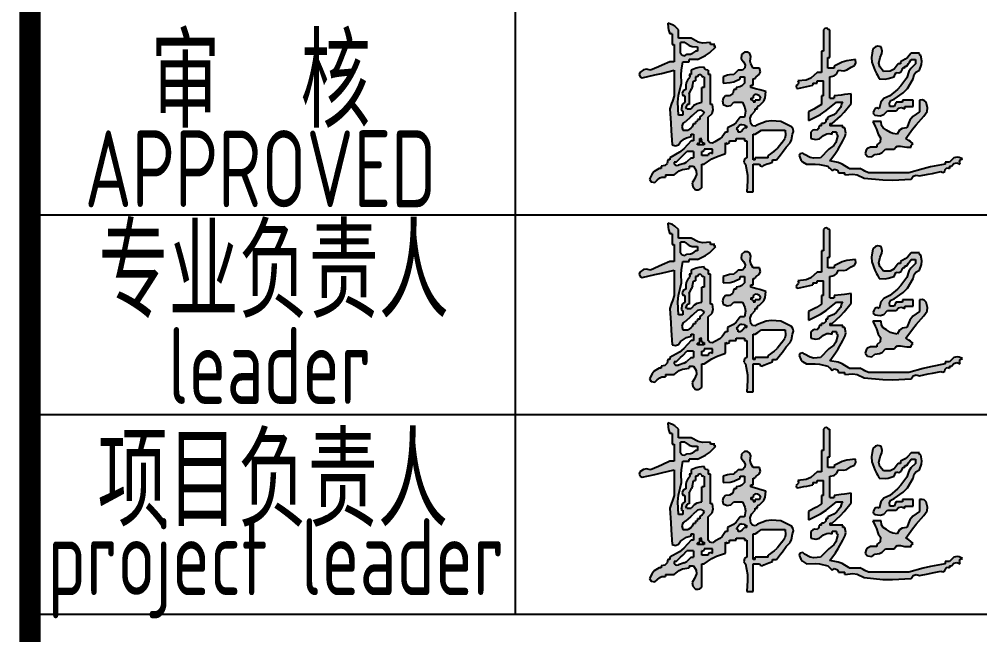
# Model space of a CAD drawing. Extents: x 5396719 to 5510122, y -514120 to -238224.
# Drawn here: x 5464449 to 5467574, y -466633 to -464630 of the extents above; entities that cross this region are included whole.
import ezdxf
from ezdxf.enums import TextEntityAlignment as Align

# ---------------------------------------------------------------- set-up
doc = ezdxf.new("R2010")
doc.units = 0
doc.header["$LTSCALE"] = 1000
doc.header["$MEASUREMENT"] = 0
doc.layers.get('0').update_dxf_attribs({"linetype": 'CONTINUOUS'})
doc.styles.add('AHD', font='sceie.shx', dxfattribs={"width": 0.7, "bigfont": 'sceic.shx'})

# ---------------------------------------------------------------- blocks, each defined once
blk = doc.blocks.new('韩超')
h = blk.add_hatch(color=256)
h.dxf.hatch_style = 1
h.paths.add_polyline_path([(0.787849, 0.514197), (0.777955, 0.527898), (0.77346, 0.562754), (0.78123, 0.586063), (0.805739, 0.61125), (0.805739, 0.625142), (0.819631, 0.625142), (0.818004, 0.635027), (0.823773, 0.643681), (0.833523, 0.64598), (0.860867, 0.674873), (0.870953, 0.696725), (0.875199, 0.736279), (0.836353, 0.74757), (0.816903, 0.753127), (0.777955, 0.764063), (0.777955, 0.777955), (0.791847, 0.777955), (0.791847, 0.819631), (0.801775, 0.820971), (0.80763, 0.824875), (0.812685, 0.833523), (0.832189, 0.847055), (0.839321, 0.866071), (0.833523, 0.889091), (0.791847, 0.889091), (0.776856, 0.916298), (0.7735, 0.934755), (0.777955, 0.965498), (0.770329, 0.984025), (0.756314, 0.993368), (0.736279, 0.993282), (0.716867, 0.977277), (0.713907, 0.950644), (0.729333, 0.930768), (0.740061, 0.911103), (0.737625, 0.891618), (0.722387, 0.875199), (0.694603, 0.875199), (0.683489, 0.864086), (0.677932, 0.858529), (0.666819, 0.847415), (0.638572, 0.845181), (0.624291, 0.842325), (0.597358, 0.833523), (0.597358, 0.791847), (0.643081, 0.794876), (0.666726, 0.800787), (0.708495, 0.819631), (0.708495, 0.833523), (0.736279, 0.833523), (0.736279, 0.791847), (0.718733, 0.774249), (0.705317, 0.767541), (0.680711, 0.764063), (0.680711, 0.750171), (0.666819, 0.750171), (0.658732, 0.72359), (0.639033, 0.708815), (0.61125, 0.708495), (0.596777, 0.690733), (0.592946, 0.675409), (0.597358, 0.652926), (0.623512, 0.642026), (0.64687, 0.646697), (0.666819, 0.666819), (0.722387, 0.666819), (0.738834, 0.631134), (0.742077, 0.608437), (0.736279, 0.569574), (0.708495, 0.569574), (0.682162, 0.535076), (0.663824, 0.519794), (0.625142, 0.500114), (0.625142, 0.47233), (0.61125, 0.47233), (0.589715, 0.441777), (0.574435, 0.428025), (0.54179, 0.409816), (0.527664, 0.400538), (0.510468, 0.403404), (0.500114, 0.416762), (0.500114, 0.569574), (0.524623, 0.594762), (0.532393, 0.618071), (0.527898, 0.652926), (0.514006, 0.652926), (0.514006, 0.847415), (0.500114, 0.847415), (0.500114, 0.875199), (0.486416, 0.877514), (0.478388, 0.883536), (0.47233, 0.896037), (0.438162, 0.892345), (0.420863, 0.888021), (0.388977, 0.875199), (0.388977, 0.847415), (0.375085, 0.847415), (0.379444, 0.836821), (0.376971, 0.826928), (0.368139, 0.819631), (0.356965, 0.793593), (0.353947, 0.778504), (0.354247, 0.750171), (0.337644, 0.741703), (0.330222, 0.726858), (0.333409, 0.708495), (0.347301, 0.708495), (0.347301, 0.666819), (0.332737, 0.655189), (0.327028, 0.643772), (0.326463, 0.625142), (0.32344, 0.619715), (0.327253, 0.612088), (0.333409, 0.61125), (0.333409, 0.583466), (0.305625, 0.583466), (0.302565, 0.667178), (0.306887, 0.710398), (0.326463, 0.791847), (0.3234, 0.8474), (0.32482, 0.875797), (0.333409, 0.930768), (0.375085, 0.930768), (0.375085, 0.94466), (0.430654, 0.94466), (0.482374, 0.970498), (0.50707, 0.987931), (0.548736, 1.028012), (0.542559, 1.028676), (0.538615, 1.036564), (0.54179, 1.041904), (0.514006, 1.041904), (0.514006, 1.055796), (0.462884, 1.052445), (0.433869, 1.058893), (0.388977, 1.08358), (0.305625, 1.08358), (0.305625, 1.139148), (0.281985, 1.161307), (0.266841, 1.170393), (0.236165, 1.180825), (0.238399, 1.152578), (0.241255, 1.138297), (0.250057, 1.111364), (0.263949, 1.111364), (0.263949, 1.041904), (0.277841, 1.041904), (0.277841, 0.930768), (0.250057, 0.930768), (0.200194, 0.90821), (0.175186, 0.897095), (0.125028, 0.875199), (0.097454, 0.881715), (0.078516, 0.877928), (0.055568, 0.861307), (0.050109, 0.847376), (0.0559, 0.8329), (0.06946, 0.826577), (0.152955, 0.845407), (0.194635, 0.855133), (0.277841, 0.875199), (0.277841, 0.708495), (0.266727, 0.675154), (0.261171, 0.658483), (0.250057, 0.625142), (0.255939, 0.530696), (0.258718, 0.483462), (0.263949, 0.388977), (0.286969, 0.38318), (0.305985, 0.390311), (0.319517, 0.409816), (0.344599, 0.428141), (0.359268, 0.435475), (0.388977, 0.444546), (0.388977, 0.458438), (0.40287, 0.458438), (0.40287, 0.416762), (0.388977, 0.416762), (0.340729, 0.364454), (0.31168, 0.341215), (0.250057, 0.305625), (0.250057, 0.291733), (0.236165, 0.291733), (0.231424, 0.268639), (0.217583, 0.254798), (0.194489, 0.250057), (0.194489, 0.236165), (0.180597, 0.236165), (0.148793, 0.216524), (0.134276, 0.200394), (0.118082, 0.166705), (0.127514, 0.14947), (0.152825, 0.145854), (0.166705, 0.159759), (0.185336, 0.17447), (0.198563, 0.17943), (0.222273, 0.180597), (0.222273, 0.194489), (0.277841, 0.194489), (0.311245, 0.220472), (0.333233, 0.229896), (0.375085, 0.236165), (0.375085, 0.250057), (0.40287, 0.250057), (0.420685, 0.221738), (0.422698, 0.197582), (0.409816, 0.166705), (0.396068, 0.142401), (0.398473, 0.118345), (0.416762, 0.097244), (0.43433, 0.097627), (0.444154, 0.100901), (0.458438, 0.111136), (0.458438, 0.263949), (0.47233, 0.263949), (0.524193, 0.298154), (0.552768, 0.312442), (0.61125, 0.333409), (0.61125, 0.40287), (0.621931, 0.39652), (0.637706, 0.404407), (0.639034, 0.416762), (0.680711, 0.416762), (0.680711, 0.430654), (0.736279, 0.430654), (0.736279, 0.416762), (0.750171, 0.416762), (0.750171, 0.305625), (0.735269, 0.297653), (0.731714, 0.276323), (0.743225, 0.263949), (0.754517, 0.192544), (0.755945, 0.155413), (0.750171, 0.083352), (0.791847, 0.083352), (0.791847, 0.263949), (0.833523, 0.263949), (0.837499, 0.253205), (0.852744, 0.249394), (0.861307, 0.257003), (0.883535, 0.265338), (0.894648, 0.269506), (0.916876, 0.277841), (0.916876, 0.291733), (0.94466, 0.291733), (0.969894, 0.324902), (0.982398, 0.341574), (1.007174, 0.375085), (1.032146, 0.402761), (1.041693, 0.421855), (1.04885, 0.458438), (1.055218, 0.477023), (1.053221, 0.491001), (1.041904, 0.50706), (0.972444, 0.54179), (0.910919, 0.546316), (0.877697, 0.541786), (0.819631, 0.520952), (0.805828, 0.5112)])
h.paths.add_polyline_path([(0.791847, 0.458438), (0.805739, 0.458438), (0.82241, 0.469551), (0.847415, 0.486222), (1.000228, 0.486222), (1.003038, 0.45197), (0.997988, 0.431769), (0.97939, 0.40287), (0.948039, 0.36501), (0.929334, 0.347744), (0.889091, 0.319517), (0.889091, 0.305625), (0.805739, 0.305625), (0.805739, 0.291733), (0.791847, 0.291733)], flags=16)
h.paths.add_polyline_path([(0.750171, 0.500114), (0.736279, 0.500114), (0.725165, 0.489), (0.719608, 0.483443), (0.708495, 0.47233), (0.694603, 0.47233), (0.694603, 0.486222), (0.688447, 0.48706), (0.684633, 0.494686), (0.687657, 0.500114), (0.701182, 0.516386), (0.715167, 0.52238), (0.736279, 0.520952), (0.736943, 0.514775), (0.744831, 0.510831), (0.750171, 0.514006)], flags=16)
h.paths.add_polyline_path([(0.791847, 0.666819), (0.793521, 0.674497), (0.785633, 0.682384), (0.777955, 0.680711), (0.777955, 0.694603), (0.791847, 0.694603), (0.792194, 0.70849), (0.806202, 0.718996), (0.819631, 0.715441), (0.833192, 0.709118), (0.838982, 0.694641), (0.833523, 0.680711), (0.805739, 0.680711), (0.805739, 0.666819)], flags=16)
h.paths.add_polyline_path([(0.527898, 0.361193), (0.527898, 0.333409), (0.517217, 0.339759), (0.501443, 0.331871), (0.500114, 0.319517), (0.458438, 0.319517), (0.458438, 0.347301), (0.466116, 0.345628), (0.474003, 0.353515), (0.47233, 0.361193)], flags=16)
h.paths.add_polyline_path([(0.47233, 0.40287), (0.47233, 0.388977), (0.430654, 0.388977), (0.42898, 0.396656), (0.436867, 0.404543), (0.444546, 0.40287), (0.444546, 0.430654), (0.458438, 0.430654), (0.452088, 0.419973), (0.459976, 0.404198)], flags=16)
h.paths.add_polyline_path([(0.47233, 0.604304), (0.464836, 0.588169), (0.458643, 0.580427), (0.444546, 0.569574), (0.444546, 0.555682), (0.430654, 0.555682), (0.432327, 0.548004), (0.42444, 0.540117), (0.416762, 0.54179), (0.416762, 0.527898), (0.40287, 0.527898), (0.39467, 0.507807), (0.386422, 0.49791), (0.368139, 0.486222), (0.333409, 0.486222), (0.327612, 0.509242), (0.334743, 0.528258), (0.354247, 0.54179), (0.384775, 0.569612), (0.400056, 0.583504), (0.430654, 0.61125), (0.446814, 0.616197), (0.458647, 0.614224)], flags=16)
h.paths.add_polyline_path([(0.458438, 0.666819), (0.426908, 0.659351), (0.410404, 0.649448), (0.388977, 0.625142), (0.361193, 0.625142), (0.354844, 0.635823), (0.362731, 0.651598), (0.375085, 0.652926), (0.375085, 0.722387), (0.390598, 0.753922), (0.396359, 0.771203), (0.40287, 0.805739), (0.416762, 0.805739), (0.416762, 0.833523), (0.430654, 0.833523), (0.434629, 0.844267), (0.449874, 0.848078), (0.458438, 0.840469), (0.459102, 0.834292), (0.466989, 0.830348), (0.47233, 0.833523), (0.47233, 0.764063), (0.458438, 0.764063)], flags=16)
h.paths.add_polyline_path([(0.40287, 0.347301), (0.40287, 0.305625), (0.388977, 0.305625), (0.360889, 0.27915), (0.342496, 0.268422), (0.305625, 0.257003), (0.294367, 0.254885), (0.286778, 0.256782), (0.277841, 0.263949), (0.277841, 0.277841), (0.291733, 0.277841), (0.319459, 0.305683), (0.333352, 0.319575), (0.361193, 0.347301)], flags=16)
h.paths.add_polyline_path([(0.430654, 1.000228), (0.416762, 1.000228), (0.39813, 0.985517), (0.384903, 0.980557), (0.361193, 0.97939), (0.347067, 0.970112), (0.329871, 0.972978), (0.319517, 0.986336), (0.319517, 1.055796), (0.347301, 1.055796), (0.376072, 1.035613), (0.395527, 1.029128), (0.430654, 1.028012)], flags=16)
h = blk.add_hatch(color=256)
h.dxf.hatch_style = 1
h.paths.add_polyline_path([(1.542018, 0.208381), (1.519791, 0.219494), (1.508677, 0.225051), (1.48645, 0.236165), (1.416989, 0.236165), (1.371255, 0.264232), (1.344642, 0.274582), (1.291961, 0.284787), (1.328443, 0.335457), (1.345237, 0.362046), (1.375313, 0.416762), (1.391241, 0.446575), (1.394603, 0.466747), (1.389205, 0.500114), (1.375313, 0.500114), (1.375313, 0.514006), (1.291961, 0.514006), (1.291961, 0.527898), (1.305853, 0.527898), (1.359796, 0.576664), (1.385101, 0.603375), (1.430881, 0.659873), (1.430881, 0.722387), (1.386427, 0.71683), (1.3642, 0.714052), (1.319745, 0.708495), (1.319745, 0.694603), (1.291961, 0.694603), (1.291961, 0.833523), (1.31926, 0.838693), (1.334923, 0.85044), (1.347529, 0.875199), (1.381781, 0.872389), (1.401982, 0.877439), (1.430881, 0.896037), (1.450883, 0.906123), (1.460131, 0.922307), (1.458666, 0.94466), (1.401114, 0.937345), (1.371819, 0.928557), (1.319745, 0.902983), (1.319745, 0.889091), (1.278069, 0.889091), (1.278069, 0.958552), (1.291961, 0.958552), (1.291961, 1.139148), (1.285806, 1.138304), (1.281086, 1.140664), (1.278069, 1.146094), (1.267308, 1.150023), (1.257931, 1.147679), (1.250285, 1.139148), (1.250285, 1.000228), (1.236393, 1.000228), (1.236393, 0.861307), (1.208609, 0.861307), (1.168183, 0.824416), (1.138053, 0.811024), (1.08358, 0.805739), (1.087939, 0.795145), (1.085465, 0.785252), (1.076634, 0.777955), (1.071121, 0.771113), (1.075065, 0.759282), (1.08358, 0.757117), (1.122533, 0.76519), (1.141984, 0.769358), (1.180825, 0.777955), (1.180825, 0.791847), (1.208609, 0.791847), (1.208609, 0.805739), (1.250285, 0.805739), (1.250285, 0.708495), (1.236393, 0.708495), (1.236393, 0.652926), (1.203973, 0.631977), (1.187234, 0.622213), (1.15304, 0.604304), (1.15304, 0.548736), (1.229739, 0.588318), (1.266619, 0.612432), (1.333637, 0.666819), (1.375313, 0.666819), (1.366995, 0.654381), (1.363975, 0.646831), (1.361421, 0.632088), (1.335054, 0.599814), (1.316435, 0.58585), (1.278069, 0.569574), (1.278069, 0.555682), (1.264177, 0.555682), (1.26415, 0.539965), (1.25211, 0.527924), (1.236393, 0.527898), (1.236393, 0.514006), (1.222501, 0.514006), (1.219217, 0.502022), (1.216226, 0.496039), (1.208609, 0.486222), (1.191149, 0.488205), (1.17971, 0.484393), (1.166932, 0.47233), (1.166932, 0.430654), (1.200708, 0.424307), (1.223469, 0.429997), (1.250285, 0.451492), (1.27048, 0.461183), (1.283894, 0.46286), (1.305853, 0.458438), (1.305853, 0.47233), (1.333637, 0.47233), (1.333637, 0.458438), (1.339793, 0.4576), (1.343606, 0.449973), (1.340583, 0.444546), (1.32937, 0.406076), (1.316213, 0.38634), (1.285015, 0.361193), (1.229447, 0.305625), (1.187056, 0.302553), (1.163204, 0.307323), (1.125256, 0.326463), (1.114566, 0.33576), (1.096818, 0.332211), (1.090526, 0.319517), (1.102438, 0.292491), (1.113943, 0.279343), (1.139148, 0.263949), (1.194983, 0.265062), (1.223561, 0.262204), (1.278069, 0.250057), (1.289183, 0.238943), (1.294739, 0.233386), (1.305853, 0.222273), (1.320568, 0.231877), (1.341519, 0.224893), (1.347529, 0.208381), (1.389205, 0.208381), (1.389205, 0.194489), (1.439628, 0.1998), (1.468259, 0.195028), (1.514234, 0.173651), (1.635959, 0.161998), (1.69773, 0.160594), (1.819859, 0.166705), (1.833779, 0.185933), (1.852296, 0.192877), (1.875427, 0.187543), (1.930995, 0.198656), (1.958779, 0.204213), (2.014348, 0.215327), (2.025534, 0.209917), (2.039748, 0.217024), (2.042132, 0.229219), (2.049428, 0.23805), (2.059322, 0.240524), (2.069916, 0.236165), (2.069916, 0.250057), (2.083808, 0.250057), (2.098401, 0.26772), (2.118188, 0.272666), (2.139376, 0.263949), (2.133917, 0.27788), (2.139708, 0.292356), (2.153268, 0.298679), (2.133073, 0.308371), (2.119659, 0.310047), (2.0977, 0.305625), (2.086586, 0.294512), (2.08103, 0.288955), (2.069916, 0.277841), (2.042132, 0.277841), (2.042132, 0.263949), (1.946785, 0.245868), (1.899372, 0.234712), (1.805967, 0.208381)])
h = blk.add_hatch(color=256)
h.dxf.hatch_style = 1
h.paths.add_polyline_path([(1.611478, 0.625142), (1.597547, 0.630601), (1.583071, 0.624811), (1.576748, 0.61125), (1.572819, 0.60049), (1.575163, 0.591112), (1.583694, 0.583466), (1.61855, 0.578971), (1.641859, 0.586741), (1.667046, 0.61125), (1.680938, 0.61125), (1.722615, 0.61125), (1.737208, 0.628913), (1.756995, 0.63386), (1.778183, 0.625142), (1.778183, 0.639034), (1.833751, 0.639034), (1.833751, 0.655705), (1.833751, 0.66404), (1.833751, 0.680711), (1.805967, 0.680711), (1.792075, 0.680711), (1.764291, 0.680711), (1.764291, 0.666819), (1.722615, 0.666819), (1.717058, 0.655705), (1.714279, 0.650148), (1.708723, 0.639034), (1.69483, 0.639034), (1.680938, 0.639034), (1.678868, 0.661339), (1.688455, 0.678116), (1.708723, 0.687657), (1.768692, 0.728785), (1.795922, 0.757527), (1.833751, 0.819631), (1.839429, 0.846829), (1.850907, 0.862133), (1.875427, 0.875199), (1.888443, 0.91196), (1.890032, 0.934206), (1.882373, 0.972444), (1.876196, 0.973108), (1.872252, 0.980995), (1.875427, 0.986336), (1.861535, 0.986336), (1.819859, 0.986336), (1.796859, 0.959188), (1.781933, 0.947248), (1.750399, 0.930768), (1.750399, 0.916876), (1.736507, 0.916876), (1.71031, 0.882162), (1.682751, 0.868382), (1.639262, 0.868253), (1.61591, 0.897042), (1.610049, 0.922442), (1.618424, 0.958552), (1.629264, 0.984285), (1.6309, 1.000642), (1.62537, 1.028012), (1.602888, 1.032424), (1.587563, 1.028593), (1.569802, 1.01412), (1.562035, 0.958817), (1.56513, 0.927869), (1.583694, 0.875199), (1.595758, 0.853473), (1.601336, 0.842318), (1.611478, 0.819631), (1.650742, 0.818134), (1.671448, 0.821092), (1.708723, 0.833523), (1.714279, 0.844637), (1.717058, 0.850194), (1.722615, 0.861307), (1.740978, 0.85812), (1.755823, 0.865542), (1.764291, 0.882145), (1.764955, 0.888322), (1.772842, 0.892266), (1.778183, 0.889091), (1.778183, 0.902983), (1.792075, 0.902983), (1.803189, 0.919654), (1.808745, 0.927989), (1.819859, 0.94466), (1.847643, 0.94466), (1.847643, 0.916876), (1.817381, 0.887163), (1.804962, 0.866982), (1.792075, 0.826577), (1.753545, 0.774398), (1.730689, 0.750113), (1.680938, 0.708495), (1.641359, 0.690689), (1.621854, 0.667284)])
h = blk.add_hatch(color=256)
h.dxf.hatch_style = 1
h.paths.add_polyline_path([(1.831635, 0.573795), (1.812227, 0.549535), (1.792075, 0.500114), (1.762292, 0.496094), (1.744726, 0.484384), (1.729561, 0.458438), (1.700075, 0.463546), (1.684975, 0.469586), (1.6601, 0.486222), (1.637668, 0.49978), (1.627728, 0.515685), (1.62537, 0.54179), (1.603143, 0.54179), (1.592029, 0.54179), (1.569802, 0.54179), (1.586675, 0.509854), (1.593737, 0.492906), (1.604532, 0.458438), (1.621804, 0.436498), (1.61886, 0.407063), (1.597586, 0.388977), (1.597586, 0.375085), (1.55591, 0.375085), (1.536306, 0.36578), (1.526798, 0.35437), (1.52118, 0.333409), (1.537185, 0.313997), (1.563818, 0.311038), (1.583694, 0.326463), (1.614401, 0.331156), (1.630976, 0.339443), (1.653154, 0.361193), (1.667046, 0.361193), (1.708723, 0.361193), (1.720352, 0.375758), (1.731769, 0.381467), (1.750399, 0.382031), (1.77782, 0.376762), (1.791938, 0.37535), (1.819859, 0.375085), (1.821199, 0.385013), (1.825102, 0.390868), (1.833751, 0.395924), (1.815429, 0.411271), (1.805589, 0.418299), (1.785129, 0.430654), (1.829593, 0.491137), (1.853312, 0.520437), (1.903211, 0.57652), (1.923495, 0.606919), (1.927312, 0.631729), (1.917103, 0.666819), (1.904326, 0.678881), (1.892887, 0.682694), (1.875427, 0.680711), (1.875427, 0.650148), (1.875427, 0.634867), (1.875427, 0.604304)])
for p, q in [((0.266841, 1.170393), (0.236165, 1.180825)), ((0.236165, 1.180825), (0.238399, 1.152578)), ((0.238399, 1.152578), (0.241255, 1.138297)), ((0.241255, 1.138297), (0.250057, 1.111364)), ((0.281985, 1.161307), (0.266841, 1.170393)), ((0.305625, 1.139148), (0.281985, 1.161307)), ((0.305625, 1.08358), (0.305625, 1.139148)), ((1.257931, 1.147679), (1.250285, 1.139148)), ((1.250285, 1.139148), (1.250285, 1.000228)), ((1.267308, 1.150023), (1.257931, 1.147679)), ((1.278069, 1.146094), (1.267308, 1.150023)), ((1.281086, 1.140664), (1.278069, 1.146094)), ((1.285806, 1.138304), (1.281086, 1.140664)), ((1.291961, 1.139148), (1.285806, 1.138304)), ((1.291961, 0.958552), (1.291961, 1.139148)), ((0.263949, 1.111364), (0.250057, 1.111364)), ((0.263949, 1.111364), (0.263949, 1.041904)), ((0.388977, 1.08358), (0.305625, 1.08358)), ((0.433869, 1.058893), (0.388977, 1.08358)), ((0.263949, 1.041904), (0.277841, 1.041904)), ((0.277841, 1.041904), (0.277841, 0.930768)), ((0.319517, 0.986336), (0.319517, 1.055796)), ((0.347301, 1.055796), (0.319517, 1.055796)), ((0.347301, 1.055796), (0.376072, 1.035613)), ((0.376072, 1.035613), (0.395527, 1.029128)), ((0.395527, 1.029128), (0.430654, 1.028012)), ((0.416762, 1.000228), (0.39813, 0.985517)), ((0.430654, 1.000228), (0.416762, 1.000228)), ((0.430654, 1.028012), (0.430654, 1.000228)), ((0.462884, 1.052445), (0.433869, 1.058893)), ((0.514006, 1.055796), (0.462884, 1.052445)), ((0.50707, 0.987931), (0.548736, 1.028012)), ((0.514006, 1.041904), (0.514006, 1.055796)), ((0.54179, 1.041904), (0.514006, 1.041904)), ((0.538615, 1.036564), (0.54179, 1.041904)), ((0.542559, 1.028676), (0.538615, 1.036564)), ((0.548736, 1.028012), (0.542559, 1.028676)), ((1.236393, 1.000228), (1.236393, 0.861307)), ((1.250285, 1.000228), (1.236393, 1.000228)), ((1.569802, 1.01412), (1.562035, 0.958817)), ((1.587563, 1.028593), (1.569802, 1.01412)), ((1.602888, 1.032424), (1.587563, 1.028593)), ((1.62537, 1.028012), (1.602888, 1.032424)), ((1.6309, 1.000642), (1.62537, 1.028012)), ((1.629264, 0.984285), (1.6309, 1.000642)), ((0.319517, 0.986336), (0.329871, 0.972978)), ((0.329871, 0.972978), (0.347067, 0.970112)), ((0.347067, 0.970112), (0.361193, 0.97939)), ((0.361193, 0.97939), (0.384903, 0.980557)), ((0.375085, 0.930768), (0.375085, 0.94466)), ((0.430654, 0.94466), (0.375085, 0.94466)), ((0.384903, 0.980557), (0.39813, 0.985517)), ((0.430654, 0.94466), (0.482374, 0.970498)), ((0.482374, 0.970498), (0.50707, 0.987931)), ((0.716867, 0.977277), (0.713907, 0.950644)), ((0.713907, 0.950644), (0.729333, 0.930768)), ((0.736279, 0.993282), (0.716867, 0.977277)), ((0.756314, 0.993368), (0.736279, 0.993282)), ((0.770329, 0.984025), (0.756314, 0.993368)), ((0.777955, 0.965498), (0.770329, 0.984025)), ((0.7735, 0.934755), (0.777955, 0.965498)), ((1.278069, 0.958552), (1.291961, 0.958552)), ((1.278069, 0.889091), (1.278069, 0.958552)), ((1.458666, 0.94466), (1.401114, 0.937345)), ((1.460131, 0.922307), (1.458666, 0.94466)), ((1.562035, 0.958817), (1.56513, 0.927869)), ((1.610049, 0.922442), (1.618424, 0.958552)), ((1.618424, 0.958552), (1.629264, 0.984285)), ((1.781933, 0.947248), (1.750399, 0.930768)), ((1.796859, 0.959188), (1.781933, 0.947248)), ((1.819859, 0.986336), (1.796859, 0.959188)), ((1.808745, 0.927989), (1.819859, 0.94466)), ((1.861535, 0.986336), (1.819859, 0.986336)), ((1.819859, 0.94466), (1.847643, 0.94466)), ((1.847643, 0.94466), (1.847643, 0.916876)), ((1.875427, 0.986336), (1.861535, 0.986336)), ((1.872252, 0.980995), (1.875427, 0.986336)), ((1.876196, 0.973108), (1.872252, 0.980995)), ((1.882373, 0.972444), (1.876196, 0.973108)), ((1.890032, 0.934206), (1.882373, 0.972444)), ((0.078516, 0.877928), (0.055568, 0.861307)), ((0.097454, 0.881715), (0.078516, 0.877928)), ((0.125028, 0.875199), (0.097454, 0.881715)), ((0.175186, 0.897095), (0.125028, 0.875199)), ((0.200194, 0.90821), (0.175186, 0.897095)), ((0.194635, 0.855133), (0.277841, 0.875199)), ((0.250057, 0.930768), (0.200194, 0.90821)), ((0.277841, 0.930768), (0.250057, 0.930768)), ((0.277841, 0.875199), (0.277841, 0.708495)), ((0.3234, 0.8474), (0.32482, 0.875797)), ((0.32482, 0.875797), (0.333409, 0.930768)), ((0.333409, 0.930768), (0.375085, 0.930768)), ((0.420863, 0.888021), (0.388977, 0.875199)), ((0.388977, 0.875199), (0.388977, 0.847415)), ((0.438162, 0.892345), (0.420863, 0.888021)), ((0.47233, 0.896037), (0.438162, 0.892345)), ((0.478388, 0.883536), (0.47233, 0.896037)), ((0.486416, 0.877514), (0.478388, 0.883536)), ((0.500114, 0.875199), (0.486416, 0.877514)), ((0.500114, 0.875199), (0.500114, 0.847415)), ((0.694603, 0.875199), (0.683489, 0.864086)), ((0.722387, 0.875199), (0.694603, 0.875199)), ((0.737625, 0.891618), (0.722387, 0.875199)), ((0.729333, 0.930768), (0.740061, 0.911103)), ((0.740061, 0.911103), (0.737625, 0.891618)), ((0.776856, 0.916298), (0.7735, 0.934755)), ((0.791847, 0.889091), (0.776856, 0.916298)), ((0.833523, 0.889091), (0.791847, 0.889091)), ((0.839321, 0.866071), (0.833523, 0.889091)), ((1.319745, 0.889091), (1.278069, 0.889091)), ((1.371819, 0.928557), (1.319745, 0.902983)), ((1.319745, 0.902983), (1.319745, 0.889091)), ((1.334923, 0.85044), (1.347529, 0.875199)), ((1.347529, 0.875199), (1.381781, 0.872389)), ((1.401114, 0.937345), (1.371819, 0.928557)), ((1.381781, 0.872389), (1.401982, 0.877439)), ((1.401982, 0.877439), (1.430881, 0.896037)), ((1.430881, 0.896037), (1.450883, 0.906123)), ((1.450883, 0.906123), (1.460131, 0.922307)), ((1.56513, 0.927869), (1.583694, 0.875199)), ((1.583694, 0.875199), (1.595758, 0.853473)), ((1.61591, 0.897042), (1.610049, 0.922442)), ((1.639262, 0.868253), (1.61591, 0.897042)), ((1.71031, 0.882162), (1.682751, 0.868382)), ((1.736507, 0.916876), (1.71031, 0.882162)), ((1.750399, 0.916876), (1.736507, 0.916876)), ((1.750399, 0.930768), (1.750399, 0.916876)), ((1.755823, 0.865542), (1.764291, 0.882145)), ((1.764291, 0.882145), (1.764955, 0.888322)), ((1.764955, 0.888322), (1.772842, 0.892266)), ((1.772842, 0.892266), (1.778183, 0.889091)), ((1.778183, 0.902983), (1.792075, 0.902983)), ((1.778183, 0.889091), (1.778183, 0.902983)), ((1.792075, 0.902983), (1.803189, 0.919654)), ((1.803189, 0.919654), (1.808745, 0.927989)), ((1.817381, 0.887163), (1.804962, 0.866982)), ((1.847643, 0.916876), (1.817381, 0.887163)), ((1.850907, 0.862133), (1.875427, 0.875199)), ((1.875427, 0.875199), (1.888443, 0.91196)), ((1.888443, 0.91196), (1.890032, 0.934206)), ((0.055568, 0.861307), (0.050109, 0.847376)), ((0.050109, 0.847376), (0.0559, 0.8329)), ((0.0559, 0.8329), (0.06946, 0.826577)), ((0.06946, 0.826577), (0.152955, 0.845407)), ((0.152955, 0.845407), (0.194635, 0.855133)), ((0.326463, 0.791847), (0.3234, 0.8474)), ((0.368139, 0.819631), (0.356965, 0.793593)), ((0.376971, 0.826928), (0.368139, 0.819631)), ((0.388977, 0.847415), (0.375085, 0.847415)), ((0.375085, 0.847415), (0.379444, 0.836821)), ((0.379444, 0.836821), (0.376971, 0.826928)), ((0.416762, 0.833523), (0.416762, 0.805739)), ((0.430654, 0.833523), (0.416762, 0.833523)), ((0.434629, 0.844267), (0.430654, 0.833523)), ((0.449874, 0.848078), (0.434629, 0.844267)), ((0.458438, 0.840469), (0.449874, 0.848078)), ((0.458438, 0.840469), (0.459102, 0.834292)), ((0.466989, 0.830348), (0.459102, 0.834292)), ((0.47233, 0.833523), (0.466989, 0.830348)), ((0.47233, 0.833523), (0.47233, 0.764063)), ((0.514006, 0.847415), (0.500114, 0.847415)), ((0.514006, 0.652926), (0.514006, 0.847415)), ((0.624291, 0.842325), (0.597358, 0.833523)), ((0.597358, 0.833523), (0.597358, 0.791847)), ((0.638572, 0.845181), (0.624291, 0.842325)), ((0.666819, 0.847415), (0.638572, 0.845181)), ((0.666726, 0.800787), (0.708495, 0.819631)), ((0.677932, 0.858529), (0.666819, 0.847415)), ((0.683489, 0.864086), (0.677932, 0.858529)), ((0.708495, 0.833523), (0.736279, 0.833523)), ((0.708495, 0.819631), (0.708495, 0.833523)), ((0.736279, 0.833523), (0.736279, 0.791847)), ((0.791847, 0.819631), (0.801775, 0.820971)), ((0.791847, 0.777955), (0.791847, 0.819631)), ((0.801775, 0.820971), (0.80763, 0.824875)), ((0.80763, 0.824875), (0.812685, 0.833523)), ((0.812685, 0.833523), (0.832189, 0.847055)), ((0.832189, 0.847055), (0.839321, 0.866071)), ((1.168183, 0.824416), (1.138053, 0.811024)), ((1.208609, 0.861307), (1.168183, 0.824416)), ((1.236393, 0.861307), (1.208609, 0.861307)), ((1.291961, 0.833523), (1.31926, 0.838693)), ((1.291961, 0.694603), (1.291961, 0.833523)), ((1.31926, 0.838693), (1.334923, 0.85044)), ((1.595758, 0.853473), (1.601336, 0.842318)), ((1.601336, 0.842318), (1.611478, 0.819631)), ((1.611478, 0.819631), (1.650742, 0.818134)), ((1.682751, 0.868382), (1.639262, 0.868253)), ((1.650742, 0.818134), (1.671448, 0.821092)), ((1.671448, 0.821092), (1.708723, 0.833523)), ((1.708723, 0.833523), (1.714279, 0.844637)), ((1.714279, 0.844637), (1.717058, 0.850194)), ((1.717058, 0.850194), (1.722615, 0.861307)), ((1.722615, 0.861307), (1.740978, 0.85812)), ((1.740978, 0.85812), (1.755823, 0.865542)), ((1.792075, 0.826577), (1.753545, 0.774398)), ((1.804962, 0.866982), (1.792075, 0.826577)), ((1.795922, 0.757527), (1.833751, 0.819631)), ((1.833751, 0.819631), (1.839429, 0.846829)), ((1.839429, 0.846829), (1.850907, 0.862133)), ((0.306887, 0.710398), (0.326463, 0.791847)), ((0.354247, 0.750171), (0.337644, 0.741703)), ((0.356965, 0.793593), (0.353947, 0.778504)), ((0.353947, 0.778504), (0.354247, 0.750171)), ((0.375085, 0.722387), (0.390598, 0.753922)), ((0.396359, 0.771203), (0.390598, 0.753922)), ((0.396359, 0.771203), (0.40287, 0.805739)), ((0.40287, 0.805739), (0.416762, 0.805739)), ((0.47233, 0.764063), (0.458438, 0.764063)), ((0.458438, 0.666819), (0.458438, 0.764063)), ((0.597358, 0.791847), (0.643081, 0.794876)), ((0.643081, 0.794876), (0.666726, 0.800787)), ((0.666819, 0.750171), (0.658732, 0.72359)), ((0.680711, 0.750171), (0.666819, 0.750171)), ((0.705317, 0.767541), (0.680711, 0.764063)), ((0.680711, 0.764063), (0.680711, 0.750171)), ((0.718733, 0.774249), (0.705317, 0.767541)), ((0.736279, 0.791847), (0.718733, 0.774249)), ((0.777955, 0.777955), (0.791847, 0.777955)), ((0.777955, 0.764063), (0.777955, 0.777955)), ((0.816903, 0.753127), (0.777955, 0.764063)), ((0.836353, 0.74757), (0.816903, 0.753127)), ((1.076634, 0.777955), (1.071121, 0.771113)), ((1.071121, 0.771113), (1.075065, 0.759282)), ((1.075065, 0.759282), (1.08358, 0.757117)), ((1.085465, 0.785252), (1.076634, 0.777955)), ((1.138053, 0.811024), (1.08358, 0.805739)), ((1.08358, 0.805739), (1.087939, 0.795145)), ((1.08358, 0.757117), (1.122533, 0.76519)), ((1.087939, 0.795145), (1.085465, 0.785252)), ((1.122533, 0.76519), (1.141984, 0.769358)), ((1.141984, 0.769358), (1.180825, 0.777955)), ((1.180825, 0.791847), (1.208609, 0.791847)), ((1.180825, 0.791847), (1.180825, 0.777955)), ((1.208609, 0.791847), (1.208609, 0.805739)), ((1.208609, 0.805739), (1.250285, 0.805739)), ((1.250285, 0.708495), (1.250285, 0.805739)), ((1.730689, 0.750113), (1.680938, 0.708495)), ((1.753545, 0.774398), (1.730689, 0.750113)), ((1.768692, 0.728785), (1.795922, 0.757527)), ((0.277841, 0.708495), (0.266727, 0.675154)), ((0.302565, 0.667178), (0.306887, 0.710398)), ((0.337644, 0.741703), (0.330222, 0.726858)), ((0.330222, 0.726858), (0.333409, 0.708495)), ((0.347301, 0.708495), (0.333409, 0.708495)), ((0.347301, 0.708495), (0.347301, 0.666819)), ((0.375085, 0.722387), (0.375085, 0.652926)), ((0.596777, 0.690733), (0.592946, 0.675409)), ((0.61125, 0.708495), (0.596777, 0.690733)), ((0.639033, 0.708815), (0.61125, 0.708495)), ((0.658732, 0.72359), (0.639033, 0.708815)), ((0.777955, 0.694603), (0.777955, 0.680711)), ((0.777955, 0.694603), (0.791847, 0.694603)), ((0.792194, 0.70849), (0.791847, 0.694603)), ((0.806202, 0.718996), (0.792194, 0.70849)), ((0.819631, 0.715441), (0.806202, 0.718996)), ((0.833192, 0.709118), (0.819631, 0.715441)), ((0.833192, 0.709118), (0.838982, 0.694641)), ((0.833523, 0.680711), (0.838982, 0.694641)), ((0.875199, 0.736279), (0.836353, 0.74757)), ((0.860867, 0.674873), (0.870953, 0.696725)), ((0.870953, 0.696725), (0.875199, 0.736279)), ((1.236393, 0.708495), (1.236393, 0.652926)), ((1.250285, 0.708495), (1.236393, 0.708495)), ((1.291961, 0.694603), (1.319745, 0.694603)), ((1.3642, 0.714052), (1.319745, 0.708495)), ((1.319745, 0.708495), (1.319745, 0.694603)), ((1.386427, 0.71683), (1.3642, 0.714052)), ((1.430881, 0.722387), (1.386427, 0.71683)), ((1.430881, 0.659873), (1.430881, 0.722387)), ((1.641359, 0.690689), (1.621854, 0.667284)), ((1.680938, 0.708495), (1.641359, 0.690689)), ((1.688455, 0.678116), (1.708723, 0.687657)), ((1.708723, 0.687657), (1.768692, 0.728785)), ((0.261171, 0.658483), (0.250057, 0.625142)), ((0.250057, 0.625142), (0.255939, 0.530696)), ((0.266727, 0.675154), (0.261171, 0.658483)), ((0.305625, 0.583466), (0.302565, 0.667178)), ((0.326463, 0.625142), (0.32344, 0.619715)), ((0.327028, 0.643772), (0.326463, 0.625142)), ((0.332737, 0.655189), (0.327028, 0.643772)), ((0.347301, 0.666819), (0.332737, 0.655189)), ((0.362731, 0.651598), (0.354844, 0.635823)), ((0.361193, 0.625142), (0.354844, 0.635823)), ((0.361193, 0.625142), (0.388977, 0.625142)), ((0.375085, 0.652926), (0.362731, 0.651598)), ((0.410404, 0.649448), (0.388977, 0.625142)), ((0.410404, 0.649448), (0.426908, 0.659351)), ((0.426908, 0.659351), (0.458438, 0.666819)), ((0.527898, 0.652926), (0.514006, 0.652926)), ((0.532393, 0.618071), (0.527898, 0.652926)), ((0.592946, 0.675409), (0.597358, 0.652926)), ((0.597358, 0.652926), (0.623512, 0.642026)), ((0.623512, 0.642026), (0.64687, 0.646697)), ((0.64687, 0.646697), (0.666819, 0.666819)), ((0.666819, 0.666819), (0.722387, 0.666819)), ((0.722387, 0.666819), (0.738834, 0.631134)), ((0.738834, 0.631134), (0.742077, 0.608437)), ((0.785633, 0.682384), (0.777955, 0.680711)), ((0.785633, 0.682384), (0.793521, 0.674497)), ((0.793521, 0.674497), (0.791847, 0.666819)), ((0.805739, 0.666819), (0.791847, 0.666819)), ((0.833523, 0.680711), (0.805739, 0.680711)), ((0.805739, 0.666819), (0.805739, 0.680711)), ((0.805739, 0.61125), (0.805739, 0.625142)), ((0.805739, 0.625142), (0.819631, 0.625142)), ((0.818004, 0.635027), (0.823773, 0.643681)), ((0.819631, 0.625142), (0.818004, 0.635027)), ((0.823773, 0.643681), (0.833523, 0.64598)), ((0.833523, 0.64598), (0.860867, 0.674873)), ((1.203973, 0.631977), (1.187234, 0.622213)), ((1.236393, 0.652926), (1.203973, 0.631977)), ((1.266619, 0.612432), (1.333637, 0.666819)), ((1.333637, 0.666819), (1.375313, 0.666819)), ((1.361421, 0.632088), (1.335054, 0.599814)), ((1.363975, 0.646831), (1.361421, 0.632088)), ((1.366995, 0.654381), (1.363975, 0.646831)), ((1.375313, 0.666819), (1.366995, 0.654381)), ((1.385101, 0.603375), (1.430881, 0.659873)), ((1.597547, 0.630601), (1.583071, 0.624811)), ((1.611478, 0.625142), (1.597547, 0.630601)), ((1.621854, 0.667284), (1.611478, 0.625142)), ((1.678868, 0.661339), (1.688455, 0.678116)), ((1.680938, 0.639034), (1.678868, 0.661339)), ((1.69483, 0.639034), (1.680938, 0.639034)), ((1.708723, 0.639034), (1.69483, 0.639034)), ((1.714279, 0.650148), (1.708723, 0.639034)), ((1.717058, 0.655705), (1.714279, 0.650148)), ((1.722615, 0.666819), (1.717058, 0.655705)), ((1.764291, 0.666819), (1.722615, 0.666819)), ((1.722615, 0.61125), (1.737208, 0.628913)), ((1.737208, 0.628913), (1.756995, 0.63386)), ((1.756995, 0.63386), (1.778183, 0.625142)), ((1.792075, 0.680711), (1.764291, 0.680711)), ((1.764291, 0.680711), (1.764291, 0.666819)), ((1.778183, 0.625142), (1.778183, 0.639034)), ((1.778183, 0.639034), (1.833751, 0.639034)), ((1.805967, 0.680711), (1.792075, 0.680711)), ((1.833751, 0.680711), (1.805967, 0.680711)), ((1.833751, 0.66404), (1.833751, 0.680711)), ((1.833751, 0.655705), (1.833751, 0.66404)), ((1.833751, 0.639034), (1.833751, 0.655705)), ((1.892887, 0.682694), (1.875427, 0.680711)), ((1.875427, 0.680711), (1.875427, 0.650148)), ((1.875427, 0.650148), (1.875427, 0.634867)), ((1.875427, 0.634867), (1.875427, 0.604304)), ((1.904326, 0.678881), (1.892887, 0.682694)), ((1.917103, 0.666819), (1.904326, 0.678881)), ((1.927312, 0.631729), (1.917103, 0.666819)), ((1.923495, 0.606919), (1.927312, 0.631729)), ((0.333409, 0.583466), (0.305625, 0.583466)), ((0.32344, 0.619715), (0.327253, 0.612088)), ((0.327253, 0.612088), (0.333409, 0.61125)), ((0.333409, 0.61125), (0.333409, 0.583466)), ((0.384775, 0.569612), (0.354247, 0.54179)), ((0.384775, 0.569612), (0.400056, 0.583504)), ((0.430654, 0.61125), (0.400056, 0.583504)), ((0.446814, 0.616197), (0.430654, 0.61125)), ((0.444546, 0.569574), (0.458643, 0.580427)), ((0.444546, 0.569574), (0.444546, 0.555682)), ((0.458647, 0.614224), (0.446814, 0.616197)), ((0.458643, 0.580427), (0.464836, 0.588169)), ((0.458647, 0.614224), (0.47233, 0.604304)), ((0.47233, 0.604304), (0.464836, 0.588169)), ((0.500114, 0.569574), (0.524623, 0.594762)), ((0.500114, 0.416762), (0.500114, 0.569574)), ((0.524623, 0.594762), (0.532393, 0.618071)), ((0.708495, 0.569574), (0.682162, 0.535076)), ((0.736279, 0.569574), (0.708495, 0.569574)), ((0.742077, 0.608437), (0.736279, 0.569574)), ((0.77346, 0.562754), (0.78123, 0.586063)), ((0.777955, 0.527898), (0.77346, 0.562754)), ((0.78123, 0.586063), (0.805739, 0.61125)), ((1.187234, 0.622213), (1.15304, 0.604304)), ((1.15304, 0.604304), (1.15304, 0.548736)), ((1.15304, 0.548736), (1.229739, 0.588318)), ((1.229739, 0.588318), (1.266619, 0.612432)), ((1.316435, 0.58585), (1.278069, 0.569574)), ((1.278069, 0.555682), (1.278069, 0.569574)), ((1.305853, 0.527898), (1.359796, 0.576664)), ((1.335054, 0.599814), (1.316435, 0.58585)), ((1.359796, 0.576664), (1.385101, 0.603375)), ((1.576748, 0.61125), (1.572819, 0.60049)), ((1.572819, 0.60049), (1.575163, 0.591112)), ((1.575163, 0.591112), (1.583694, 0.583466)), ((1.583071, 0.624811), (1.576748, 0.61125)), ((1.583694, 0.583466), (1.61855, 0.578971)), ((1.61855, 0.578971), (1.641859, 0.586741)), ((1.641859, 0.586741), (1.667046, 0.61125)), ((1.667046, 0.61125), (1.680938, 0.61125)), ((1.680938, 0.61125), (1.722615, 0.61125)), ((1.831635, 0.573795), (1.812227, 0.549535)), ((1.875427, 0.604304), (1.831635, 0.573795)), ((1.853312, 0.520437), (1.903211, 0.57652)), ((1.903211, 0.57652), (1.923495, 0.606919)), ((0.255939, 0.530696), (0.258718, 0.483462)), ((0.334743, 0.528258), (0.327612, 0.509242)), ((0.327612, 0.509242), (0.333409, 0.486222)), ((0.334743, 0.528258), (0.354247, 0.54179)), ((0.39467, 0.507807), (0.386422, 0.49791)), ((0.40287, 0.527898), (0.39467, 0.507807)), ((0.40287, 0.527898), (0.416762, 0.527898)), ((0.416762, 0.54179), (0.416762, 0.527898)), ((0.416762, 0.54179), (0.42444, 0.540117)), ((0.432327, 0.548004), (0.42444, 0.540117)), ((0.432327, 0.548004), (0.430654, 0.555682)), ((0.444546, 0.555682), (0.430654, 0.555682)), ((0.663824, 0.519794), (0.625142, 0.500114)), ((0.625142, 0.500114), (0.625142, 0.47233)), ((0.682162, 0.535076), (0.663824, 0.519794)), ((0.687657, 0.500114), (0.684633, 0.494686)), ((0.687657, 0.500114), (0.701182, 0.516386)), ((0.715167, 0.52238), (0.701182, 0.516386)), ((0.715167, 0.52238), (0.736279, 0.520952)), ((0.725165, 0.489), (0.736279, 0.500114)), ((0.736279, 0.520952), (0.736943, 0.514775)), ((0.750171, 0.500114), (0.736279, 0.500114)), ((0.744831, 0.510831), (0.736943, 0.514775)), ((0.744831, 0.510831), (0.750171, 0.514006)), ((0.750171, 0.500114), (0.750171, 0.514006)), ((0.787849, 0.514197), (0.777955, 0.527898)), ((0.805828, 0.5112), (0.787849, 0.514197)), ((0.819631, 0.520952), (0.805828, 0.5112)), ((0.877697, 0.541786), (0.819631, 0.520952)), ((0.910919, 0.546316), (0.877697, 0.541786)), ((0.972444, 0.54179), (0.910919, 0.546316)), ((1.041904, 0.50706), (0.972444, 0.54179)), ((1.053221, 0.491001), (1.041904, 0.50706)), ((1.219217, 0.502022), (1.216226, 0.496039)), ((1.222501, 0.514006), (1.219217, 0.502022)), ((1.236393, 0.514006), (1.222501, 0.514006)), ((1.25211, 0.527924), (1.236393, 0.527898)), ((1.236393, 0.514006), (1.236393, 0.527898)), ((1.26415, 0.539965), (1.25211, 0.527924)), ((1.264177, 0.555682), (1.26415, 0.539965)), ((1.278069, 0.555682), (1.264177, 0.555682)), ((1.291961, 0.527898), (1.291961, 0.514006)), ((1.291961, 0.527898), (1.305853, 0.527898)), ((1.375313, 0.514006), (1.291961, 0.514006)), ((1.375313, 0.500114), (1.375313, 0.514006)), ((1.389205, 0.500114), (1.375313, 0.500114)), ((1.394603, 0.466747), (1.389205, 0.500114)), ((1.592029, 0.54179), (1.569802, 0.54179)), ((1.569802, 0.54179), (1.586675, 0.509854)), ((1.586675, 0.509854), (1.593737, 0.492906)), ((1.603143, 0.54179), (1.592029, 0.54179)), ((1.62537, 0.54179), (1.603143, 0.54179)), ((1.627728, 0.515685), (1.62537, 0.54179)), ((1.637668, 0.49978), (1.627728, 0.515685)), ((1.792075, 0.500114), (1.762292, 0.496094)), ((1.812227, 0.549535), (1.792075, 0.500114)), ((1.829593, 0.491137), (1.853312, 0.520437)), ((0.258718, 0.483462), (0.263949, 0.388977)), ((0.333409, 0.486222), (0.368139, 0.486222)), ((0.359268, 0.435475), (0.388977, 0.444546)), ((0.386422, 0.49791), (0.368139, 0.486222)), ((0.388977, 0.458438), (0.40287, 0.458438)), ((0.388977, 0.444546), (0.388977, 0.458438)), ((0.40287, 0.458438), (0.40287, 0.416762)), ((0.589715, 0.441777), (0.574435, 0.428025)), ((0.61125, 0.47233), (0.589715, 0.441777)), ((0.625142, 0.47233), (0.61125, 0.47233)), ((0.688447, 0.48706), (0.684633, 0.494686)), ((0.694603, 0.486222), (0.688447, 0.48706)), ((0.694603, 0.47233), (0.694603, 0.486222)), ((0.708495, 0.47233), (0.694603, 0.47233)), ((0.719608, 0.483443), (0.708495, 0.47233)), ((0.725165, 0.489), (0.719608, 0.483443)), ((0.791847, 0.458438), (0.805739, 0.458438)), ((0.791847, 0.291733), (0.791847, 0.458438)), ((0.805739, 0.458438), (0.82241, 0.469551)), ((0.82241, 0.469551), (0.847415, 0.486222)), ((0.847415, 0.486222), (1.000228, 0.486222)), ((1.003038, 0.45197), (0.997988, 0.431769)), ((1.000228, 0.486222), (1.003038, 0.45197)), ((1.041693, 0.421855), (1.04885, 0.458438)), ((1.04885, 0.458438), (1.055218, 0.477023)), ((1.055218, 0.477023), (1.053221, 0.491001)), ((1.17971, 0.484393), (1.166932, 0.47233)), ((1.166932, 0.47233), (1.166932, 0.430654)), ((1.191149, 0.488205), (1.17971, 0.484393)), ((1.208609, 0.486222), (1.191149, 0.488205)), ((1.216226, 0.496039), (1.208609, 0.486222)), ((1.223469, 0.429997), (1.250285, 0.451492)), ((1.250285, 0.451492), (1.27048, 0.461183)), ((1.27048, 0.461183), (1.283894, 0.46286)), ((1.283894, 0.46286), (1.305853, 0.458438)), ((1.333637, 0.47233), (1.305853, 0.47233)), ((1.305853, 0.458438), (1.305853, 0.47233)), ((1.340583, 0.444546), (1.32937, 0.406076)), ((1.333637, 0.47233), (1.333637, 0.458438)), ((1.333637, 0.458438), (1.339793, 0.4576)), ((1.339793, 0.4576), (1.343606, 0.449973)), ((1.343606, 0.449973), (1.340583, 0.444546)), ((1.375313, 0.416762), (1.391241, 0.446575)), ((1.391241, 0.446575), (1.394603, 0.466747)), ((1.593737, 0.492906), (1.604532, 0.458438)), ((1.604532, 0.458438), (1.621804, 0.436498)), ((1.6601, 0.486222), (1.637668, 0.49978)), ((1.684975, 0.469586), (1.6601, 0.486222)), ((1.700075, 0.463546), (1.684975, 0.469586)), ((1.729561, 0.458438), (1.700075, 0.463546)), ((1.744726, 0.484384), (1.729561, 0.458438)), ((1.762292, 0.496094), (1.744726, 0.484384)), ((1.785129, 0.430654), (1.829593, 0.491137)), ((0.263949, 0.388977), (0.286969, 0.38318)), ((0.286969, 0.38318), (0.305985, 0.390311)), ((0.305985, 0.390311), (0.319517, 0.409816)), ((0.319517, 0.409816), (0.344599, 0.428141)), ((0.388977, 0.416762), (0.340729, 0.364454)), ((0.344599, 0.428141), (0.359268, 0.435475)), ((0.40287, 0.416762), (0.388977, 0.416762)), ((0.42898, 0.396656), (0.436867, 0.404543)), ((0.430654, 0.388977), (0.42898, 0.396656)), ((0.47233, 0.388977), (0.430654, 0.388977)), ((0.436867, 0.404543), (0.444546, 0.40287)), ((0.444546, 0.430654), (0.458438, 0.430654)), ((0.444546, 0.40287), (0.444546, 0.430654)), ((0.452088, 0.419973), (0.458438, 0.430654)), ((0.452088, 0.419973), (0.459976, 0.404198)), ((0.459976, 0.404198), (0.47233, 0.40287)), ((0.47233, 0.40287), (0.47233, 0.388977)), ((0.510468, 0.403404), (0.500114, 0.416762)), ((0.527664, 0.400538), (0.510468, 0.403404)), ((0.54179, 0.409816), (0.527664, 0.400538)), ((0.574435, 0.428025), (0.54179, 0.409816)), ((0.61125, 0.333409), (0.61125, 0.40287)), ((0.61125, 0.40287), (0.621931, 0.39652)), ((0.621931, 0.39652), (0.637706, 0.404407)), ((0.637706, 0.404407), (0.639034, 0.416762)), ((0.639034, 0.416762), (0.680711, 0.416762)), ((0.680711, 0.430654), (0.736279, 0.430654)), ((0.680711, 0.416762), (0.680711, 0.430654)), ((0.736279, 0.430654), (0.736279, 0.416762)), ((0.736279, 0.416762), (0.750171, 0.416762)), ((0.750171, 0.416762), (0.750171, 0.305625)), ((0.97939, 0.40287), (0.948039, 0.36501)), ((0.97939, 0.40287), (0.997988, 0.431769)), ((0.982398, 0.341574), (1.007174, 0.375085)), ((1.007174, 0.375085), (1.032146, 0.402761)), ((1.032146, 0.402761), (1.041693, 0.421855)), ((1.166932, 0.430654), (1.200708, 0.424307)), ((1.200708, 0.424307), (1.223469, 0.429997)), ((1.316213, 0.38634), (1.285015, 0.361193)), ((1.32937, 0.406076), (1.316213, 0.38634)), ((1.345237, 0.362046), (1.375313, 0.416762)), ((1.55591, 0.375085), (1.536306, 0.36578)), ((1.597586, 0.375085), (1.55591, 0.375085)), ((1.61886, 0.407063), (1.597586, 0.388977)), ((1.597586, 0.388977), (1.597586, 0.375085)), ((1.621804, 0.436498), (1.61886, 0.407063)), ((1.708723, 0.361193), (1.720352, 0.375758)), ((1.720352, 0.375758), (1.731769, 0.381467)), ((1.731769, 0.381467), (1.750399, 0.382031)), ((1.750399, 0.382031), (1.77782, 0.376762)), ((1.77782, 0.376762), (1.791938, 0.37535)), ((1.805589, 0.418299), (1.785129, 0.430654)), ((1.791938, 0.37535), (1.819859, 0.375085)), ((1.815429, 0.411271), (1.805589, 0.418299)), ((1.833751, 0.395924), (1.815429, 0.411271)), ((1.819859, 0.375085), (1.821199, 0.385013)), ((1.821199, 0.385013), (1.825102, 0.390868)), ((1.825102, 0.390868), (1.833751, 0.395924)), ((0.31168, 0.341215), (0.250057, 0.305625)), ((0.340729, 0.364454), (0.31168, 0.341215)), ((0.319459, 0.305683), (0.333352, 0.319575)), ((0.333352, 0.319575), (0.361193, 0.347301)), ((0.40287, 0.347301), (0.361193, 0.347301)), ((0.40287, 0.347301), (0.40287, 0.305625)), ((0.466116, 0.345628), (0.458438, 0.347301)), ((0.458438, 0.319517), (0.458438, 0.347301)), ((0.500114, 0.319517), (0.458438, 0.319517)), ((0.466116, 0.345628), (0.474003, 0.353515)), ((0.47233, 0.361193), (0.474003, 0.353515)), ((0.527898, 0.361193), (0.47233, 0.361193)), ((0.501443, 0.331871), (0.500114, 0.319517)), ((0.501443, 0.331871), (0.517217, 0.339759)), ((0.517217, 0.339759), (0.527898, 0.333409)), ((0.527898, 0.333409), (0.527898, 0.361193)), ((0.552768, 0.312442), (0.61125, 0.333409)), ((0.929334, 0.347744), (0.889091, 0.319517)), ((0.889091, 0.305625), (0.889091, 0.319517)), ((0.929334, 0.347744), (0.948039, 0.36501)), ((0.94466, 0.291733), (0.969894, 0.324902)), ((0.969894, 0.324902), (0.982398, 0.341574)), ((1.096818, 0.332211), (1.090526, 0.319517)), ((1.090526, 0.319517), (1.102438, 0.292491)), ((1.114566, 0.33576), (1.096818, 0.332211)), ((1.125256, 0.326463), (1.114566, 0.33576)), ((1.163204, 0.307323), (1.125256, 0.326463)), ((1.285015, 0.361193), (1.229447, 0.305625)), ((1.291961, 0.284787), (1.328443, 0.335457)), ((1.328443, 0.335457), (1.345237, 0.362046)), ((1.526798, 0.35437), (1.52118, 0.333409)), ((1.52118, 0.333409), (1.537185, 0.313997)), ((1.536306, 0.36578), (1.526798, 0.35437)), ((1.537185, 0.313997), (1.563818, 0.311038)), ((1.563818, 0.311038), (1.583694, 0.326463)), ((1.583694, 0.326463), (1.614401, 0.331156)), ((1.614401, 0.331156), (1.630976, 0.339443)), ((1.630976, 0.339443), (1.653154, 0.361193)), ((1.653154, 0.361193), (1.667046, 0.361193)), ((1.667046, 0.361193), (1.708723, 0.361193)), ((0.217583, 0.254798), (0.194489, 0.250057)), ((0.194489, 0.250057), (0.194489, 0.236165)), ((0.231424, 0.268639), (0.217583, 0.254798)), ((0.236165, 0.291733), (0.231424, 0.268639)), ((0.250057, 0.291733), (0.236165, 0.291733)), ((0.250057, 0.305625), (0.250057, 0.291733)), ((0.291733, 0.277841), (0.277841, 0.277841)), ((0.277841, 0.277841), (0.277841, 0.263949)), ((0.277841, 0.263949), (0.286778, 0.256782)), ((0.286778, 0.256782), (0.294367, 0.254885)), ((0.291733, 0.277841), (0.319459, 0.305683)), ((0.294367, 0.254885), (0.305625, 0.257003)), ((0.342496, 0.268422), (0.305625, 0.257003)), ((0.342496, 0.268422), (0.360889, 0.27915)), ((0.388977, 0.305625), (0.360889, 0.27915)), ((0.375085, 0.250057), (0.40287, 0.250057)), ((0.375085, 0.250057), (0.375085, 0.236165)), ((0.388977, 0.305625), (0.40287, 0.305625)), ((0.40287, 0.250057), (0.420685, 0.221738)), ((0.458438, 0.263949), (0.47233, 0.263949)), ((0.458438, 0.111136), (0.458438, 0.263949)), ((0.47233, 0.263949), (0.524193, 0.298154)), ((0.524193, 0.298154), (0.552768, 0.312442)), ((0.735269, 0.297653), (0.731714, 0.276323)), ((0.731714, 0.276323), (0.743225, 0.263949)), ((0.750171, 0.305625), (0.735269, 0.297653)), ((0.743225, 0.263949), (0.754517, 0.192544)), ((0.805739, 0.291733), (0.791847, 0.291733)), ((0.791847, 0.083352), (0.791847, 0.263949)), ((0.791847, 0.263949), (0.833523, 0.263949)), ((0.805739, 0.291733), (0.805739, 0.305625)), ((0.889091, 0.305625), (0.805739, 0.305625)), ((0.833523, 0.263949), (0.837499, 0.253205)), ((0.837499, 0.253205), (0.852744, 0.249394)), ((0.852744, 0.249394), (0.861307, 0.257003)), ((0.861307, 0.257003), (0.883535, 0.265338)), ((0.883535, 0.265338), (0.894648, 0.269506)), ((0.894648, 0.269506), (0.916876, 0.277841)), ((0.916876, 0.277841), (0.916876, 0.291733)), ((0.916876, 0.291733), (0.94466, 0.291733)), ((1.102438, 0.292491), (1.113943, 0.279343)), ((1.113943, 0.279343), (1.139148, 0.263949)), ((1.139148, 0.263949), (1.194983, 0.265062)), ((1.187056, 0.302553), (1.163204, 0.307323)), ((1.229447, 0.305625), (1.187056, 0.302553)), ((1.194983, 0.265062), (1.223561, 0.262204)), ((1.223561, 0.262204), (1.278069, 0.250057)), ((1.278069, 0.250057), (1.289183, 0.238943)), ((1.344642, 0.274582), (1.291961, 0.284787)), ((1.371255, 0.264232), (1.344642, 0.274582)), ((1.416989, 0.236165), (1.371255, 0.264232)), ((2.042132, 0.263949), (1.946785, 0.245868)), ((2.069916, 0.277841), (2.042132, 0.277841)), ((2.042132, 0.277841), (2.042132, 0.263949)), ((2.08103, 0.288955), (2.069916, 0.277841)), ((2.069916, 0.250057), (2.083808, 0.250057)), ((2.069916, 0.250057), (2.069916, 0.236165)), ((2.086586, 0.294512), (2.08103, 0.288955)), ((2.083808, 0.250057), (2.098401, 0.26772)), ((2.0977, 0.305625), (2.086586, 0.294512)), ((2.119659, 0.310047), (2.0977, 0.305625)), ((2.098401, 0.26772), (2.118188, 0.272666)), ((2.118188, 0.272666), (2.139376, 0.263949)), ((2.133073, 0.308371), (2.119659, 0.310047)), ((2.153268, 0.298679), (2.133073, 0.308371)), ((2.133917, 0.27788), (2.139708, 0.292356)), ((2.139376, 0.263949), (2.133917, 0.27788)), ((2.139708, 0.292356), (2.153268, 0.298679)), ((0.134276, 0.200394), (0.118082, 0.166705)), ((0.148793, 0.216524), (0.134276, 0.200394)), ((0.180597, 0.236165), (0.148793, 0.216524)), ((0.194489, 0.236165), (0.180597, 0.236165)), ((0.222273, 0.194489), (0.277841, 0.194489)), ((0.222273, 0.194489), (0.222273, 0.180597)), ((0.277841, 0.194489), (0.311245, 0.220472)), ((0.311245, 0.220472), (0.333233, 0.229896)), ((0.333233, 0.229896), (0.375085, 0.236165)), ((0.422698, 0.197582), (0.409816, 0.166705)), ((0.420685, 0.221738), (0.422698, 0.197582)), ((0.754517, 0.192544), (0.755945, 0.155413)), ((1.289183, 0.238943), (1.294739, 0.233386)), ((1.294739, 0.233386), (1.305853, 0.222273)), ((1.305853, 0.222273), (1.320568, 0.231877)), ((1.320568, 0.231877), (1.341519, 0.224893)), ((1.341519, 0.224893), (1.347529, 0.208381)), ((1.347529, 0.208381), (1.389205, 0.208381)), ((1.389205, 0.194489), (1.389205, 0.208381)), ((1.389205, 0.194489), (1.439628, 0.1998)), ((1.416989, 0.236165), (1.48645, 0.236165)), ((1.439628, 0.1998), (1.468259, 0.195028)), ((1.468259, 0.195028), (1.514234, 0.173651)), ((1.508677, 0.225051), (1.48645, 0.236165)), ((1.519791, 0.219494), (1.508677, 0.225051)), ((1.542018, 0.208381), (1.519791, 0.219494)), ((1.805967, 0.208381), (1.542018, 0.208381)), ((1.899372, 0.234712), (1.805967, 0.208381)), ((1.833779, 0.185933), (1.852296, 0.192877)), ((1.852296, 0.192877), (1.875427, 0.187543)), ((1.875427, 0.187543), (1.930995, 0.198656)), ((1.946785, 0.245868), (1.899372, 0.234712)), ((1.930995, 0.198656), (1.958779, 0.204213)), ((1.958779, 0.204213), (2.014348, 0.215327)), ((2.014348, 0.215327), (2.025534, 0.209917)), ((2.025534, 0.209917), (2.039748, 0.217024)), ((2.039748, 0.217024), (2.042132, 0.229219)), ((2.042132, 0.229219), (2.049428, 0.23805)), ((2.049428, 0.23805), (2.059322, 0.240524)), ((2.059322, 0.240524), (2.069916, 0.236165)), ((0.118082, 0.166705), (0.127514, 0.14947)), ((0.127514, 0.14947), (0.152825, 0.145854)), ((0.152825, 0.145854), (0.166705, 0.159759)), ((0.166705, 0.159759), (0.185336, 0.17447)), ((0.185336, 0.17447), (0.198563, 0.17943)), ((0.198563, 0.17943), (0.222273, 0.180597)), ((0.409816, 0.166705), (0.396068, 0.142401)), ((0.396068, 0.142401), (0.398473, 0.118345)), ((0.755945, 0.155413), (0.750171, 0.083352)), ((1.514234, 0.173651), (1.635959, 0.161998)), ((1.635959, 0.161998), (1.69773, 0.160594)), ((1.69773, 0.160594), (1.819859, 0.166705)), ((1.819859, 0.166705), (1.833779, 0.185933)), ((0.398473, 0.118345), (0.416762, 0.097244)), ((0.416762, 0.097244), (0.43433, 0.097627)), ((0.43433, 0.097627), (0.444154, 0.100901)), ((0.444154, 0.100901), (0.458438, 0.111136)), ((0.750171, 0.083352), (0.791847, 0.083352))]:
    blk.add_line(p, q)

msp = doc.modelspace()

# ---------------------------------------------------------------- linework, layer by layer
for p, q in [((5466064, -466566.4), (5466064, -463316.4)), ((5466064, -466566.4), (5466064, -463316.4)), ((5466064, -466566.4), (5466064, -463316.4)), ((5464484, -465266.4), (5469984, -465266.4)), ((5464484, -465916.4), (5469984, -465916.4)), ((5464484, -466566.4), (5482484, -466566.4))]:
    msp.add_line(p, q)
at = {"const_width": 70}
msp.add_lwpolyline([(5464484, -461566.4), (5464484, -467566.4)], dxfattribs=at)

# ---------------------------------------------------------------- block references
at = {"xscale": 500, "yscale": 500, "zscale": 500}
for p in [(5466441, -465233.6), (5466441, -465883.6), (5466441, -466533.6)]:
    msp.add_blockref('韩超', p, dxfattribs=at)

# ---------------------------------------------------------------- texts
at = {"style": 'AHD', "width": 0.8}
for s, height, p in [('审  核', 300, (5465234, -464816.4)), ('审  核', 300, (5465234, -464816.4)), ('APPROVED', 250, (5465234, -465116.4)), ('APPROVED', 250, (5465234, -465116.4)), ('专业负责人', 300, (5465277, -465436.4)), ('leader', 250, (5465264, -465756.4)), ('项目负责人', 300, (5465274, -466116.4)), ('project leader', 250, (5465284, -466416.4))]:
    msp.add_text(s, height=height, dxfattribs=at).set_placement(p, align=Align.MIDDLE)

doc.saveas('drawing.dxf')
